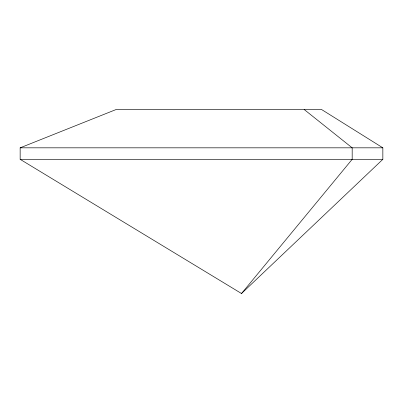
<?xml version="1.0" encoding="UTF-8"?>
<svg xmlns="http://www.w3.org/2000/svg" width="403" height="403" viewBox="0 0 403 403"><rect width="100%" height="100%" fill="white"/><g stroke="black" fill="none" stroke-linecap="round" stroke-linejoin="round"><path stroke-width="0.6" d="M382.85 159.326L382.85 147.825L321.508 109.485L116.215 109.485L20.15 147.825L20.15 159.326L241.503 293.515L382.85 159.326L20.15 159.326M241.503 293.515L352.177 159.326L352.177 147.825L304.144 109.485M20.15 147.825L382.85 147.825"/></g></svg>
